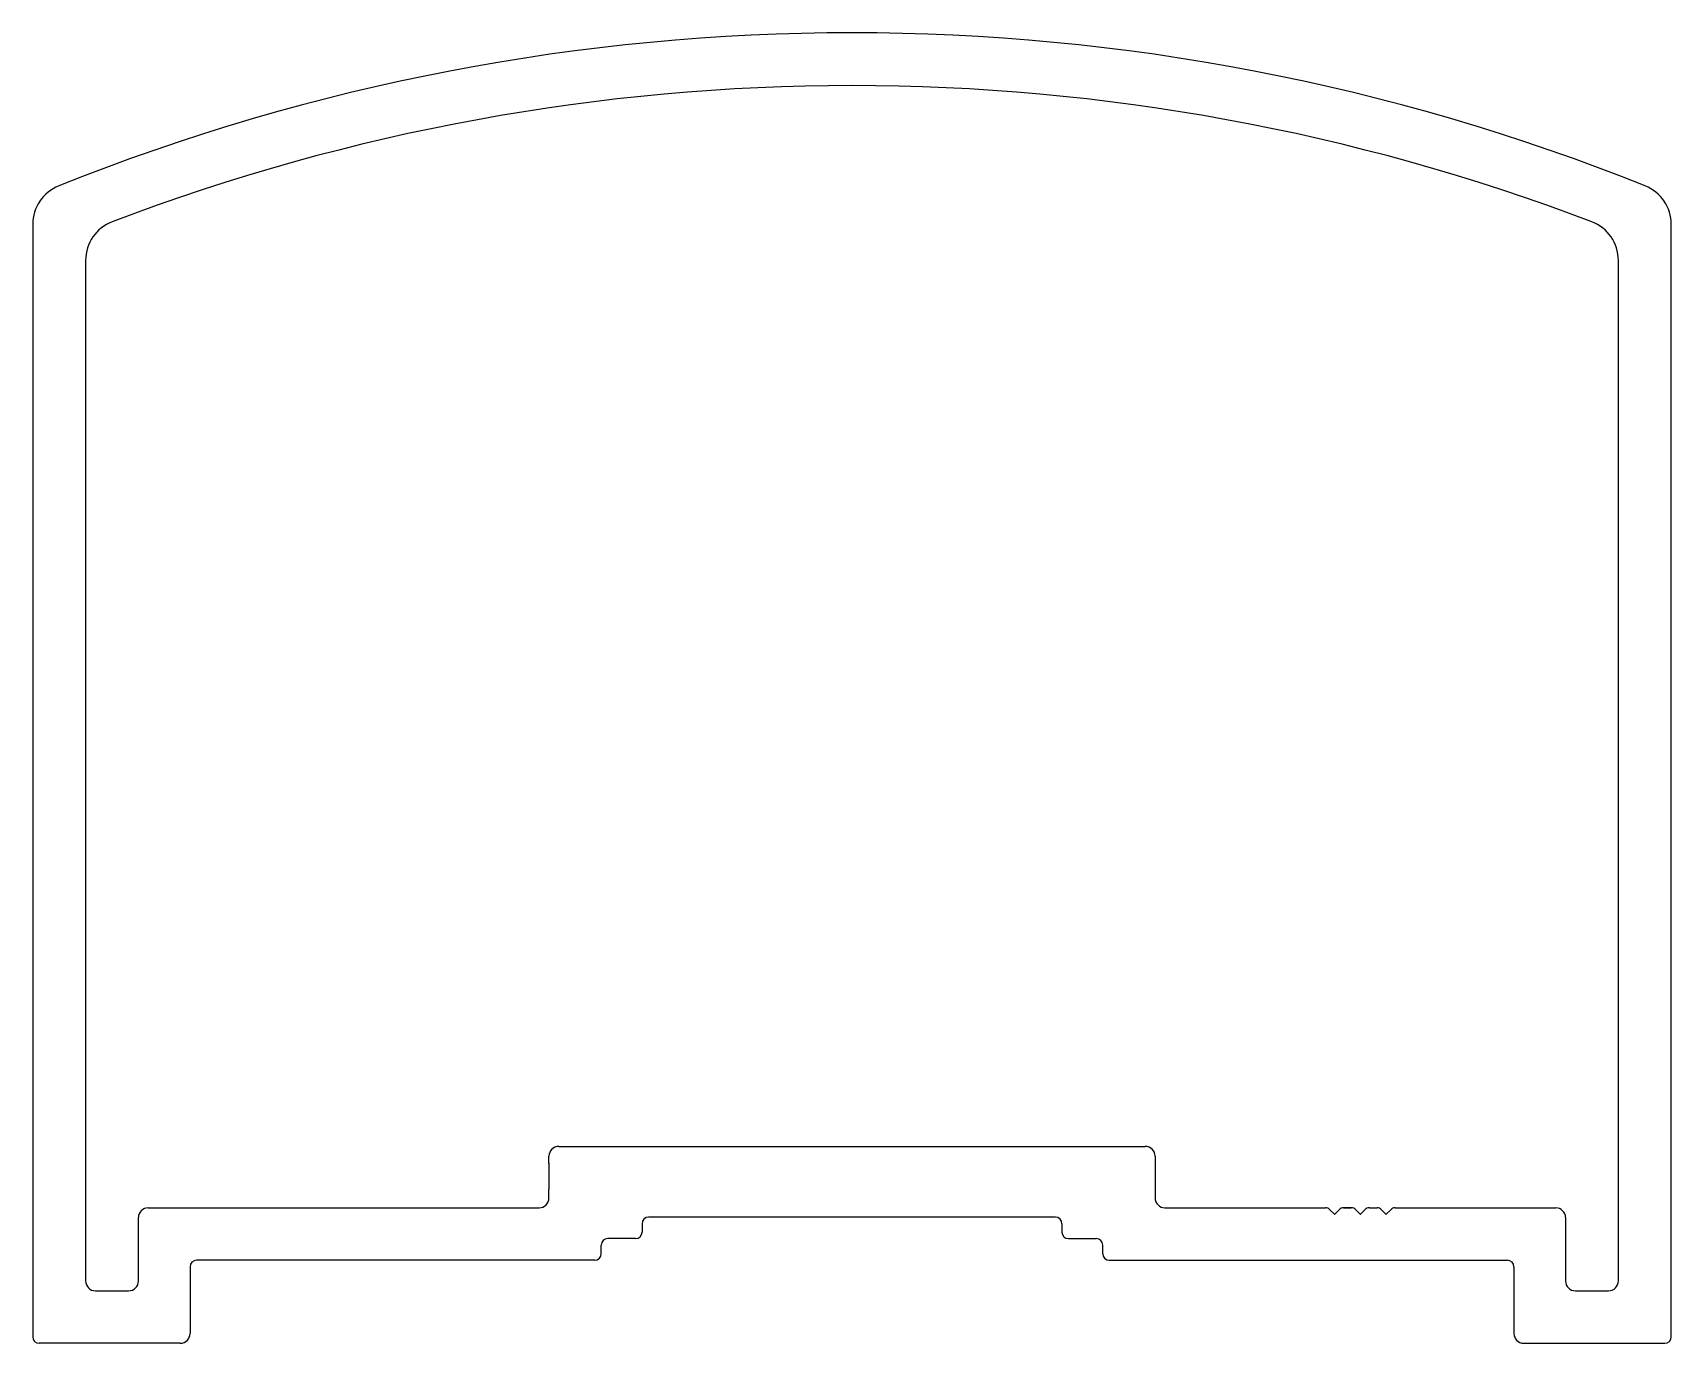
# Model space of a CAD drawing. Extents: x -31.5 to 32, y 0.7 to 51.5.
import ezdxf

# ---------------------------------------------------------------- set-up
doc = ezdxf.new("R2010")
doc.units = 0
doc.layers.get('0').update_dxf_attribs({"linetype": 'CONTINUOUS'})
doc.layers.add('1', color=7, linetype='CONTINUOUS')

msp = doc.modelspace()

# ---------------------------------------------------------------- linework, layer by layer
at = {"color": 7}
for p, q in [((-31.506, 44.048), (-31.506, 0.922)), ((31.994, 0.922), (31.994, 44.048)), ((-7.892, 5.307), (-7.892, 4.981)), ((-0.137, 5.561), (-7.638, 5.561)), ((8.126, 5.561), (-0.137, 5.561)), ((8.38, 5.307), (8.38, 4.981)), ((-9.471, 4.144), (-9.471, 4.473)), ((-8.146, 4.727), (-9.217, 4.727)), ((8.634, 4.727), (9.706, 4.727)), ((9.96, 4.144), (9.96, 4.473)), ((-9.725, 3.89), (-25.156, 3.89)), ((10.214, 3.89), (25.644, 3.89)), ((-25.41, 3.636), (-25.41, 1.052)), ((25.898, 3.636), (25.898, 1.052)), ((-25.79, 0.672), (-31.256, 0.672)), ((26.278, 0.672), (31.744, 0.672))]:
    msp.add_line(p, q, dxfattribs=at)
for centre, radius, start, end in [((0.244, -31.078), 82.55, 68.13307, 111.86693), ((-29.906, 44.048), 1.6, 111.86693, 180), ((30.394, 44.048), 1.6, 0, 68.13307), ((-7.638, 5.307), 0.254, 90, 180), ((8.126, 5.307), 0.254, 0, 90), ((-9.217, 4.473), 0.254, 90, 180), ((-8.146, 4.981), 0.254, 270, 0), ((8.634, 4.981), 0.254, 180, 270), ((9.706, 4.473), 0.254, 0, 90), ((-25.156, 3.636), 0.254, 90, 180), ((-9.725, 4.144), 0.254, 270, 0), ((10.214, 4.144), 0.254, 180, 270), ((25.644, 3.636), 0.254, 0, 90), ((-31.256, 0.922), 0.25, 180, 270), ((-25.79, 1.052), 0.38, 270, 0), ((26.278, 1.052), 0.38, 180, 270), ((31.744, 0.922), 0.25, 270, 0)]:
    msp.add_arc(centre, radius, start, end, dxfattribs=at)
at = {"layer": '1', "color": 7}
for p, q in [((-29.456, 42.649), (-29.456, 3.085)), ((29.944, 3.085), (29.944, 42.649)), ((-11.122, 8.305), (0.244, 8.305)), ((0.244, 8.305), (11.611, 8.305)), ((-11.503, 7.646), (-11.503, 7.924)), ((11.992, 7.924), (11.992, 6.303)), ((-11.503, 6.303), (-11.503, 6.633)), ((-27.029, 5.922), (-11.884, 5.922)), ((12.373, 5.922), (18.591, 5.922)), ((18.591, 5.922), (18.591, 5.922)), ((18.768, 5.849), (18.939, 5.678)), ((18.951, 5.678), (19.122, 5.849)), ((19.298, 5.922), (19.591, 5.922)), ((19.591, 5.922), (19.298, 5.922)), ((19.298, 5.922), (19.591, 5.922)), ((19.591, 5.922), (19.298, 5.922)), ((19.298, 5.922), (19.591, 5.922)), ((19.768, 5.849), (19.939, 5.678)), ((19.95, 5.678), (20.122, 5.849)), ((20.298, 5.922), (20.591, 5.922)), ((20.768, 5.849), (20.939, 5.678)), ((20.95, 5.678), (21.122, 5.849)), ((21.298, 5.922), (27.517, 5.922)), ((-27.41, 3.085), (-27.41, 5.541)), ((27.898, 5.541), (27.898, 3.085)), ((-29.075, 2.704), (-27.791, 2.704)), ((28.279, 2.704), (29.563, 2.704))]:
    msp.add_line(p, q, dxfattribs=at)
for centre, radius, start, end in [((0.244, -31.078), 80.5, 69.13624, 110.86376), ((-27.856, 42.649), 1.6, 110.86376, 180), ((28.344, 42.649), 1.6, 360, 69.13624), ((-11.122, 7.924), 0.381, 90, 180), ((11.611, 7.924), 0.381, 0, 90), ((211.989, 7.14), 223.493, 179.87021, 180.12979), ((-27.029, 5.541), 0.381, 90, 180), ((-11.884, 6.303), 0.381, 270, 0), ((12.373, 6.303), 0.381, 180, 270), ((18.591, 5.672), 0.25, 45, 90), ((19.298, 5.672), 0.25, 90, 135), ((19.591, 5.672), 0.25, 45, 90), ((20.298, 5.672), 0.25, 90, 135), ((20.591, 5.672), 0.25, 45, 90), ((21.298, 5.672), 0.25, 90, 135), ((27.517, 5.541), 0.381, 0, 90), ((18.945, 5.683), 0.008, 225, 315), ((19.945, 5.683), 0.008, 225, 315), ((20.945, 5.683), 0.008, 225, 315), ((-29.075, 3.085), 0.381, 180, 270), ((-27.791, 3.085), 0.381, 270, 0), ((28.279, 3.085), 0.381, 180, 270), ((29.563, 3.085), 0.381, 270, 0)]:
    msp.add_arc(centre, radius, start, end, dxfattribs=at)

doc.saveas('drawing.dxf')
